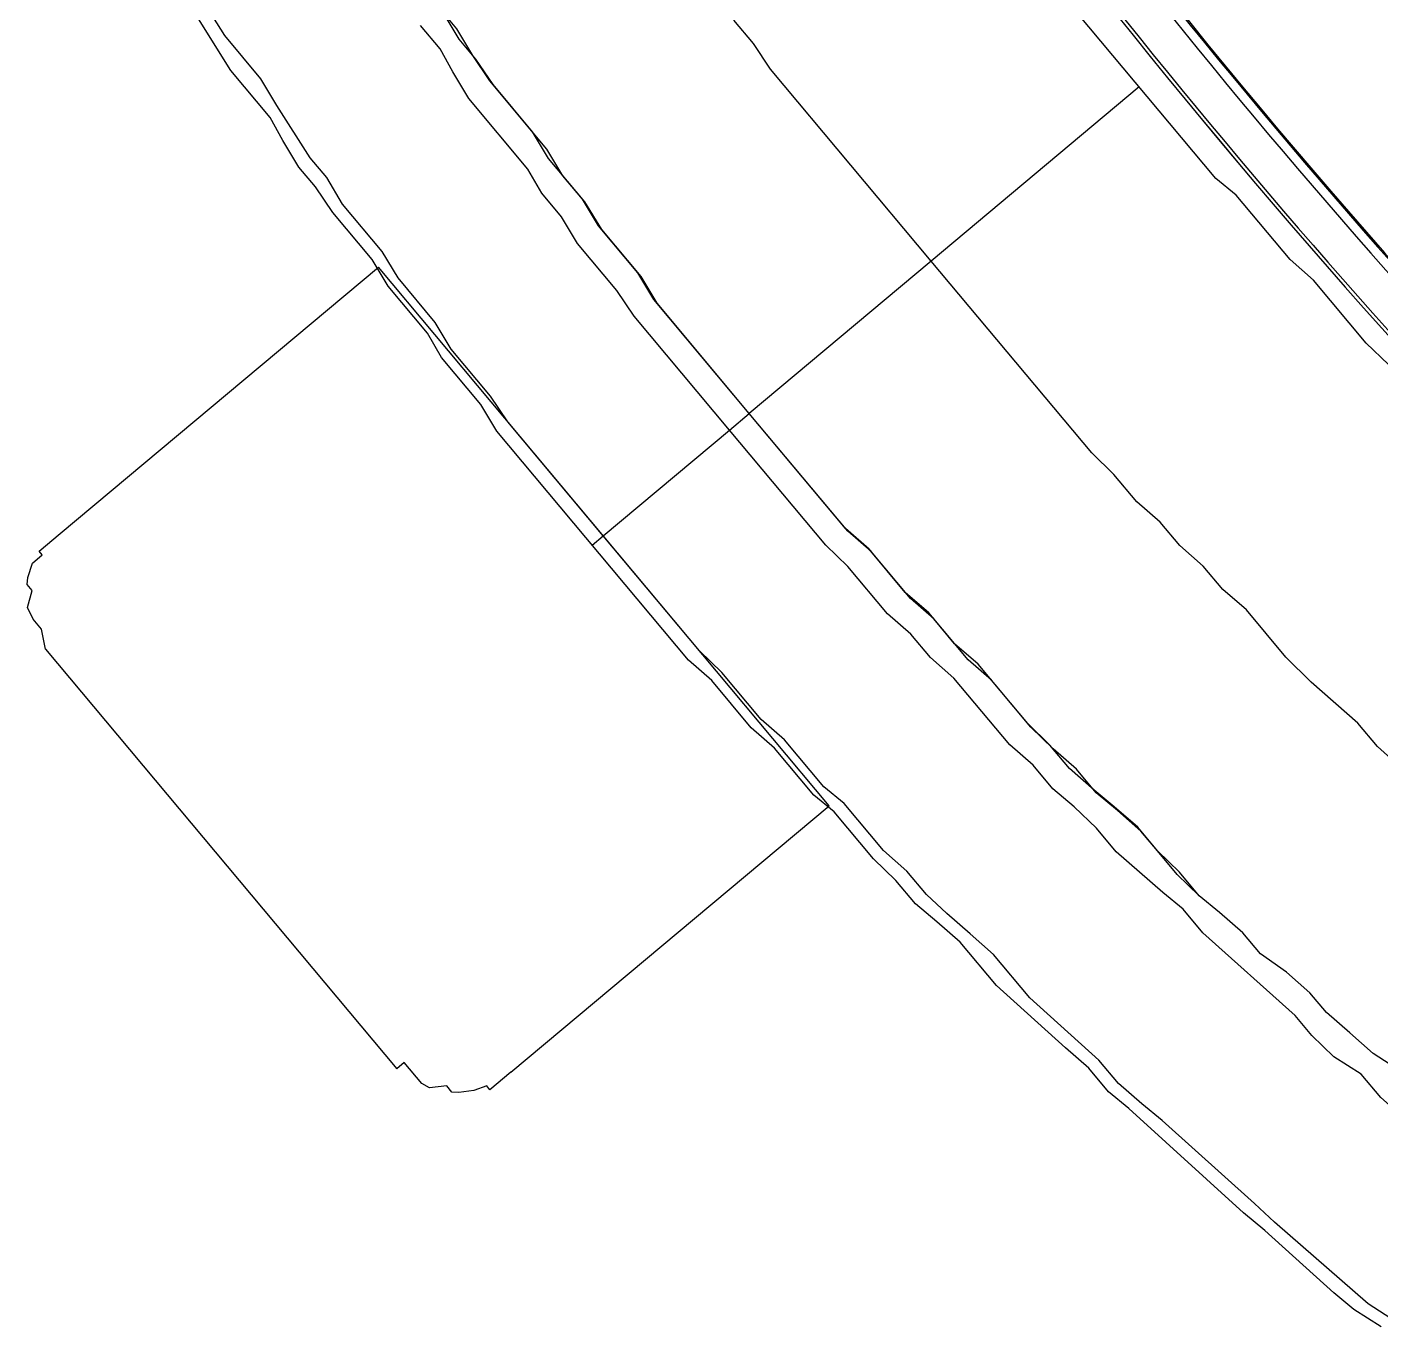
# Model space of a CAD drawing. Extents: x 741 to 1339, y 725 to 848.
# Drawn here: x 1101.527 to 1101.6295, y 786.2235 to 786.3219 of the extents above; entities that cross this region are included whole.
import ezdxf

# ---------------------------------------------------------------- set-up
doc = ezdxf.new("R2010")
doc.units = 0
doc.header["$MEASUREMENT"] = 0
doc.linetypes.add('CONTINU', pattern=[0])
for name, color, linetype in [('Lay Out', 31, 'CONTINUOUS'), ('PAREDES', 7, 'CONTINUOUS'), ('PENA-008', 8, 'CONTINUOUS')]:
    doc.layers.add(name, color=color, linetype=linetype)

# ---------------------------------------------------------------- blocks, each defined once
blk = doc.blocks.new('A$C12870BC7')
at = {"layer": 'Lay Out', "linetype": 'CONTINU', "ltscale": 0.6}
for p, q in [((0.5651794151049785, 0.09967122543959306), (0.563222679547664, 0.09930433752266765)), ((0.571538805666421, 0.09967122543959306), (0.5651794151049785, 0.09967122543959306)), ((0.5738624291407746, 0.1000381133567458), (0.571538805666421, 0.09967122543959306)), ((0.5800995237298707, 0.1000381133565185), (0.5738624291407746, 0.1000381133567458)), ((0.5824231472042243, 0.1002827053012112), (0.5800995237298707, 0.1000381133565185)), ((0.563222679547664, 0.09930433752266765), (0.5456120595313791, 0.09930433752266765)), ((0.5541727775948289, 0.09930433752266765), (0.5541727775948289, 0.07875861417052477)), ((0.6110404047304314, 0.08206060542330817), (0.6040695343073708, 0.08108223764476463)), ((0.6017459108330172, 0.08108223764476463), (0.5970986638843101, 0.08034846181068644)), ((0.6040695343073708, 0.08108223764476463), (0.6017459108330172, 0.08108223764476463)), ((0.5897609055442103, 0.08010386986599372), (0.5874372820698568, 0.07973698194906831)), ((0.5944081524929175, 0.08010386986599372), (0.5897609055442103, 0.08010386986599372)), ((0.5970986638843101, 0.08034846181068644), (0.5944081524929175, 0.08010386986599372)), ((0.5328932784084941, 0.0790032061152175), (0.5305696549341405, 0.0790032061152175)), ((0.5352169018828477, 0.07875861417052477), (0.5328932784084941, 0.0790032061152175)), ((0.5754522767810499, 0.07900320611499012), (0.5731286533066964, 0.07875861417029739)), ((0.5781427881724426, 0.07900320611499012), (0.5754522767810499, 0.07900320611499012)), ((0.5804664116467961, 0.0793700940321429), (0.5781427881724426, 0.07900320611499012)), ((0.5827900351211497, 0.0793700940321429), (0.5804664116467961, 0.0793700940321429)), ((0.5851136585955032, 0.07973698194906831), (0.5827900351211497, 0.0793700940321429)), ((0.5874372820698568, 0.07973698194906831), (0.5851136585955032, 0.07973698194906831)), ((0.5541727775948289, 0.07875861417052477), (0.5352169018828477, 0.07875861417052477)), ((0.5541727775948289, 0.07875861417052477), (0.5541727775947152, 0.06078110623731448)), ((0.5731286533066964, 0.07875861417029739), (0.5541727775948289, 0.07875861417052477)), ((0.621680154323542, 0.06591753707517967), (0.6193565308491884, 0.06555064915802689)), ((0.621680154323542, 0.06591753707517967), (0.6193565308491884, 0.06555064915802689)), ((0.6236368898809701, 0.0665290169367978), (0.621680154323542, 0.06591753707517967)), ((0.6236368898809701, 0.0665290169367978), (0.621680154323542, 0.06591753707517967)), ((0.6127525483431668, 0.06481687332417607), (0.6104289248688133, 0.06420539346255794)), ((0.6127525483431668, 0.06481687332417607), (0.6104289248688133, 0.06420539346255794)), ((0.6150761718175204, 0.06518376124110148), (0.6127525483431668, 0.06481687332417607)), ((0.6150761718175204, 0.06518376124110148), (0.6127525483431668, 0.06481687332417607)), ((0.6170329073748348, 0.06518376124110148), (0.6150761718175204, 0.06518376124110148)), ((0.6170329073748348, 0.06518376124110148), (0.6150761718175204, 0.06518376124110148)), ((0.6193565308491884, 0.06555064915802689), (0.6170329073748348, 0.06518376124110148)), ((0.6193565308491884, 0.06555064915802689), (0.6170329073748348, 0.06518376124110148)), ((0.6060262698646852, 0.06383850554540516), (0.6040695343073708, 0.06347161762847975)), ((0.6060262698646852, 0.06383850554540516), (0.6040695343073708, 0.06347161762847975)), ((0.6083498933390388, 0.06420539346255794), (0.6060262698646852, 0.06383850554540516)), ((0.6083498933390388, 0.06420539346255794), (0.6060262698646852, 0.06383850554540516)), ((0.6104289248688133, 0.06420539346255794), (0.6083498933390388, 0.06420539346255794)), ((0.6104289248688133, 0.06420539346255794), (0.6083498933390388, 0.06420539346255794)), ((0.6222916341852738, 0.06420539346233056), (0.6199680107109202, 0.06347161762847975)), ((0.6246152576596273, 0.06420539346233056), (0.6222916341852738, 0.06420539346233056)), ((0.6269388811339809, 0.06457228137948334), (0.6246152576596273, 0.06420539346233056)), ((0.518340057700641, 0.0621263619330108), (0.5113691872775803, 0.06322702568401439)), ((0.5947750404099565, 0.06286013776686161), (0.5928183048525284, 0.06249324984970883)), ((0.595141928326882, 0.06286013776686161), (0.5930628967972211, 0.06249324984970883)), ((0.5970986638843101, 0.06322702568378702), (0.5947750404099565, 0.06286013776686161)), ((0.5974655518012355, 0.06322702568378702), (0.595141928326882, 0.06286013776686161)), ((0.6017459108330172, 0.06322702568378702), (0.5970986638843101, 0.06322702568378702)), ((0.5994222873586637, 0.06322702568378702), (0.5974655518012355, 0.06322702568378702)), ((0.6017459108330172, 0.06347161762847975), (0.5994222873586637, 0.06322702568378702)), ((0.6040695343073708, 0.06347161762847975), (0.6017459108330172, 0.06347161762847975)), ((0.6040695343073708, 0.06347161762847975), (0.6017459108330172, 0.06322702568378702)), ((0.6156876516791385, 0.06322702568378702), (0.6063931577817243, 0.0618817699880907)), ((0.6176443872365667, 0.06322702568378702), (0.6156876516791385, 0.06322702568378702)), ((0.6199680107109202, 0.06347161762847975), (0.6176443872365667, 0.06322702568378702)), ((0.5176062818666765, 0.06249324984993621), (0.5156495463092483, 0.06249324984993621)), ((0.51992990534103, 0.0621263619330108), (0.5176062818666765, 0.06249324984993621)), ((0.5202967932579554, 0.0621263619330108), (0.518340057700641, 0.0621263619330108)), ((0.5222535288153836, 0.06188176998831807), (0.51992990534103, 0.0621263619330108)), ((0.522620416732309, 0.06188176998831807), (0.5202967932579554, 0.0621263619330108)), ((0.5289798072937515, 0.06188176998831807), (0.5222535288153836, 0.06188176998831807)), ((0.5272676636811298, 0.06188176998831807), (0.522620416732309, 0.06188176998831807)), ((0.5295912871554833, 0.06151488207139266), (0.5272676636811298, 0.06188176998831807)), ((0.531303430768105, 0.06151488207139266), (0.5289798072937515, 0.06188176998831807)), ((0.5798549317850643, 0.0618817699880907), (0.5775313083107108, 0.06151488207116529)), ((0.5814447794254534, 0.0618817699880907), (0.5791211559509861, 0.06151488207116529)), ((0.5860920263741605, 0.0618817699880907), (0.5798549317850643, 0.0618817699880907)), ((0.5857251384571214, 0.0618817699880907), (0.5814447794254534, 0.0618817699880907)), ((0.5880487619314749, 0.06212636193278342), (0.5857251384571214, 0.0618817699880907)), ((0.588415649848514, 0.06212636193278342), (0.5860920263741605, 0.0618817699880907)), ((0.5903723854058285, 0.06212636193278342), (0.5880487619314749, 0.06212636193278342)), ((0.5907392733228676, 0.06249324984970883), (0.588415649848514, 0.06212636193278342)), ((0.5928183048525284, 0.06249324984970883), (0.5903723854058285, 0.06212636193278342)), ((0.5930628967972211, 0.06249324984970883), (0.5907392733228676, 0.06249324984970883)), ((0.6040695343073708, 0.0618817699880907), (0.6021127987499426, 0.06151488207116529)), ((0.6063931577817243, 0.0618817699880907), (0.6040695343073708, 0.0618817699880907)), ((0.5179731697836019, 0.06053651429262175), (0.5156495463092483, 0.06053651429262175)), ((0.51992990534103, 0.06016962637569634), (0.5179731697836019, 0.06053651429262175)), ((0.5338716461871513, 0.06151488207139266), (0.5295912871554833, 0.06151488207139266)), ((0.5336270542424586, 0.06151488207139266), (0.531303430768105, 0.06151488207139266)), ((0.5359506777168122, 0.06114799415423988), (0.5336270542424586, 0.06151488207139266)), ((0.5363175656338512, 0.06114799415423988), (0.5338716461871513, 0.06151488207139266)), ((0.5405979246655193, 0.06114799415423988), (0.5359506777168122, 0.06114799415423988)), ((0.5409648125825584, 0.06114799415423988), (0.5363175656338512, 0.06114799415423988)), ((0.5429215481398728, 0.06078110623731448), (0.5405979246655193, 0.06114799415423988)), ((0.5432884360569119, 0.06078110623731448), (0.5409648125825584, 0.06114799415423988)), ((0.5541727775947152, 0.06078110623731448), (0.5429215481398728, 0.06078110623731448)), ((0.5541727775947152, 0.06078110623731448), (0.5432884360569119, 0.06078110623731448)), ((0.5541727775947152, 0.05882437067977264), (0.5541727775947152, 0.06078110623731448)), ((0.5657908949665966, 0.0607811062370871), (0.5541727775947152, 0.06078110623731448)), ((0.5655463030219039, 0.0607811062370871), (0.5541727775947152, 0.06078110623731448)), ((0.5678699264962574, 0.06114799415423988), (0.5655463030219039, 0.0607811062370871)), ((0.5681145184409502, 0.06114799415423988), (0.5657908949665966, 0.0607811062370871)), ((0.5721502855279255, 0.06114799415423988), (0.5678699264962574, 0.06114799415423988)), ((0.5727617653896573, 0.06114799415423988), (0.5681145184409502, 0.06114799415423988)), ((0.574473909002279, 0.06151488207116529), (0.5721502855279255, 0.06114799415423988)), ((0.5750853888640108, 0.06151488207116529), (0.5727617653896573, 0.06114799415423988)), ((0.5791211559509861, 0.06151488207116529), (0.574473909002279, 0.06151488207116529)), ((0.5775313083107108, 0.06151488207116529), (0.5750853888640108, 0.06151488207116529)), ((0.5928183048525284, 0.06053651429239437), (0.5907392733228676, 0.06016962637546897)), ((0.595141928326882, 0.0607811062370871), (0.5928183048525284, 0.06053651429239437)), ((0.5974655518012355, 0.0607811062370871), (0.595141928326882, 0.0607811062370871)), ((0.6021127987499426, 0.06151488207116529), (0.5974655518012355, 0.0607811062370871)), ((0.5222535288153836, 0.05980273845854356), (0.51992990534103, 0.06016962637569634)), ((0.5292243992384442, 0.05980273845854356), (0.5222535288153836, 0.05980273845854356)), ((0.531303430768105, 0.05943585054161815), (0.5292243992384442, 0.05980273845854356)), ((0.5794880438680252, 0.05980273845854356), (0.5771644203936717, 0.05943585054139078)), ((0.5860920263741605, 0.05980273845854356), (0.5794880438680252, 0.05980273845854356)), ((0.588415649848514, 0.06016962637546897), (0.5860920263741605, 0.05980273845854356)), ((0.5907392733228676, 0.06016962637546897), (0.588415649848514, 0.06016962637546897)), ((0.5336270542424586, 0.05943585054161815), (0.531303430768105, 0.05943585054161815)), ((0.5359506777168122, 0.05906896262469274), (0.5336270542424586, 0.05943585054161815)), ((0.5405979246655193, 0.05906896262446537), (0.5359506777168122, 0.05906896262469274)), ((0.5429215481398728, 0.05882437068000002), (0.5405979246655193, 0.05906896262446537)), ((0.5541727775947152, 0.05882437067977264), (0.5429215481398728, 0.05882437068000002)), ((0.5541727775947152, 0.0463501815018077), (0.5541727775947152, 0.05882437067977264)), ((0.5655463030219039, 0.05882437067977264), (0.5541727775947152, 0.05882437067977264)), ((0.5678699264962574, 0.05906896262446537), (0.5655463030219039, 0.05882437067977264)), ((0.5725171734449646, 0.05906896262446537), (0.5678699264962574, 0.05906896262446537)), ((0.5748407969193181, 0.05943585054139078), (0.5725171734449646, 0.05906896262446537)), ((0.5771644203936717, 0.05943585054139078), (0.5748407969193181, 0.05943585054139078)), ((0.6359887830867024, 0.05344334789698735), (0.6266942891892882, 0.05197579622883097)), ((0.6379455186440168, 0.05405482775860548), (0.6359887830867024, 0.05344334789698735)), ((0.6356218951696633, 0.05234268414598375), (0.6336651596123488, 0.05197579622883097)), ((0.6379455186440168, 0.05307645997983457), (0.6356218951696633, 0.05234268414598375)), ((0.6246152576595136, 0.05173120428436562), (0.6153207637620994, 0.05038594858866929)), ((0.6266942891892882, 0.05197579622883097), (0.6246152576595136, 0.05173120428436562)), ((0.6336651596123488, 0.05197579622883097), (0.6266942891892882, 0.05099742845028743)), ((0.6246152576595136, 0.05063054053313465), (0.6129971402877459, 0.04904069289297297)), ((0.6153207637620994, 0.05038594858866929), (0.613364028204785, 0.05001906067151651)), ((0.6266942891892882, 0.05099742845028743), (0.6246152576595136, 0.05063054053313465)), ((0.5067219403287595, 0.04867380497627494), (0.4997510699056988, 0.04965217275481848)), ((0.6087167812560779, 0.04965217275459111), (0.6017459108329035, 0.04867380497604756)), ((0.6110404047304314, 0.04965217275459111), (0.6087167812560779, 0.04965217275459111)), ((0.613364028204785, 0.05001906067151651), (0.6110404047304314, 0.04965217275459111)), ((0.509045563803113, 0.04732854928057861), (0.5020746933800524, 0.04830691705912216)), ((0.5110022993605412, 0.04867380497627494), (0.5067219403287595, 0.04867380497627494)), ((0.5133259228348948, 0.04830691705912216), (0.5110022993605412, 0.04867380497627494)), ((0.5179731697836019, 0.04769543719750402), (0.5133259228348948, 0.04830691705912216)), ((0.595141928326882, 0.04830691705889478), (0.5928183048525284, 0.04794002914196938)), ((0.5974655518012355, 0.04867380497604756), (0.595141928326882, 0.04830691705889478)), ((0.6017459108329035, 0.04867380497604756), (0.5974655518012355, 0.04867380497604756)), ((0.6063931577816106, 0.04830691705889478), (0.59942228735855, 0.04732854928035124)), ((0.6087167812560779, 0.04867380497582019), (0.6063931577816106, 0.04830691705889478)), ((0.6110404047304314, 0.04867380497582019), (0.6087167812560779, 0.04867380497582019)), ((0.6129971402877459, 0.04904069289297297), (0.6110404047304314, 0.04867380497582019)), ((0.5136928107518202, 0.04732854928057861), (0.509045563803113, 0.04732854928057861)), ((0.5156495463092483, 0.04696166136342583), (0.5136928107518202, 0.04732854928057861)), ((0.5199299053409163, 0.04769543719750402), (0.5179731697836019, 0.04769543719750402)), ((0.5222535288152699, 0.04732854928057861), (0.5199299053409163, 0.04769543719750402)), ((0.526900775763977, 0.04732854928057861), (0.5222535288152699, 0.04732854928057861)), ((0.5292243992384442, 0.04696166136342583), (0.526900775763977, 0.04732854928057861)), ((0.5814447794253397, 0.04732854928035124), (0.5794880438680252, 0.04696166136342583)), ((0.5860920263740468, 0.04732854928035124), (0.5814447794253397, 0.04732854928035124)), ((0.5884156498484003, 0.04769543719727665), (0.5860920263740468, 0.04732854928035124)), ((0.5907392733227539, 0.04769543719727665), (0.5884156498484003, 0.04769543719727665)), ((0.5928183048525284, 0.04794002914196938), (0.5907392733227539, 0.04769543719727665)), ((0.595141928326882, 0.04732854928035124), (0.5928183048525284, 0.04696166136319846)), ((0.59942228735855, 0.04732854928035124), (0.595141928326882, 0.04732854928035124)), ((0.5179731697836019, 0.04659477344650043), (0.5156495463092483, 0.04696166136342583)), ((0.5199299053409163, 0.04659477344650043), (0.5179731697836019, 0.04659477344650043)), ((0.5222535288152699, 0.0463501815018077), (0.5199299053409163, 0.04659477344650043)), ((0.526900775763977, 0.0463501815018077), (0.5222535288152699, 0.0463501815018077)), ((0.5292243992384442, 0.04598329358488229), (0.526900775763977, 0.0463501815018077)), ((0.5276345515979415, 0.01492011661186154), (0.5276345515980552, 0.0463501815018077)), ((0.5808332995637215, 0.04635018150158032), (0.5276345515980552, 0.0463501815018077)), ((0.5336270542424586, 0.04696166136342583), (0.5292243992384442, 0.04696166136342583)), ((0.5359506777168122, 0.04659477344650043), (0.5336270542424586, 0.04696166136342583)), ((0.5405979246655193, 0.04659477344650043), (0.5359506777168122, 0.04659477344650043)), ((0.5429215481398728, 0.0463501815018077), (0.5405979246655193, 0.04659477344650043)), ((0.5541727775947152, 0.0463501815018077), (0.5429215481398728, 0.0463501815018077)), ((0.5541727775947152, 0.0452495177508041), (0.5541727775947152, 0.0463501815018077)), ((0.5655463030217902, 0.04635018150158032), (0.5541727775947152, 0.0463501815018077)), ((0.5678699264961438, 0.04659477344627305), (0.5655463030217902, 0.04635018150158032)), ((0.5725171734449646, 0.04659477344627305), (0.5678699264961438, 0.04659477344627305)), ((0.5748407969193181, 0.04696166136342583), (0.5725171734449646, 0.04659477344627305)), ((0.5794880438680252, 0.04696166136342583), (0.5748407969193181, 0.04696166136342583)), ((0.5814447794253397, 0.04635018150158032), (0.5794880438680252, 0.04598329358465492)), ((0.5808332995636079, 0.01492011661163417), (0.5808332995637215, 0.04635018150158032)), ((0.5860920263740468, 0.04635018150158032), (0.5814447794253397, 0.04635018150158032)), ((0.5884156498484003, 0.04659477344627305), (0.5860920263740468, 0.04635018150158032)), ((0.5907392733227539, 0.04659477344627305), (0.5884156498484003, 0.04659477344627305)), ((0.5928183048525284, 0.04696166136319846), (0.5907392733227539, 0.04659477344627305)), ((0.5338716461871513, 0.04598329358488229), (0.5292243992384442, 0.04598329358488229)), ((0.5359506777168122, 0.04561640566772951), (0.5338716461871513, 0.04598329358488229)), ((0.5405979246655193, 0.04561640566772951), (0.5359506777168122, 0.04561640566772951)), ((0.5429215481398728, 0.0452495177508041), (0.5405979246655193, 0.04561640566772951)), ((0.5655463030217902, 0.04524951775057673), (0.5429215481398728, 0.0452495177508041)), ((0.5678699264961438, 0.04561640566772951), (0.5655463030217902, 0.04524951775057673)), ((0.5725171734449646, 0.04561640566772951), (0.5678699264961438, 0.04561640566772951)), ((0.5748407969193181, 0.04598329358465492), (0.5725171734449646, 0.04561640566772951)), ((0.5794880438680252, 0.04598329358465492), (0.5748407969193181, 0.04598329358465492)), ((0.5276345515979415, 0.01284108508208703), (0.5276345515979415, 0.01492011661186154)), ((0.5808332995636079, 0.01492011661163417), (0.5808332995636079, 0.01284108508185966)), ((0.5280014395149806, 0.01284108508208703), (0.5276345515979415, 0.01284108508208703)), ((0.5280014395149806, 0.01186271730331612), (0.5280014395149806, 0.01284108508208703)), ((0.5804664116465688, 0.01284108508185966), (0.5800995237295297, 0.01186271730331612)), ((0.5808332995636079, 0.01284108508185966), (0.5804664116465688, 0.01284108508185966)), ((0.5286129193765987, 0.01088434952477257), (0.5280014395149806, 0.01186271730331612)), ((0.5800995237295297, 0.01186271730331612), (0.5794880438679115, 0.0108843495245452)), ((0.5289798072936378, 0.01051746160761979), (0.5286129193765987, 0.01088434952477257)), ((0.5295912871552559, 0.01051746160761979), (0.5289798072936378, 0.01051746160761979)), ((0.5303250629893341, 0.0094167978566162), (0.5295912871552559, 0.01051746160761979)), ((0.5785096760892543, 0.01051746160761979), (0.5777759002551761, 0.0094167978566162)), ((0.5791211559508724, 0.01051746160761979), (0.5785096760892543, 0.01051746160761979)), ((0.5794880438679115, 0.0108843495245452), (0.5791211559508724, 0.01051746160761979)), ((0.5313034307679914, 0.00917220591192347), (0.5303250629893341, 0.0094167978566162)), ((0.5777759002551761, 0.0094167978566162), (0.577164420393558, 0.00917220591192347)), ((0.5322817985466486, 0.00917220591192347), (0.5313034307679914, 0.00917220591192347)), ((0.5336270542423449, 0.008438430078072656), (0.5322817985466486, 0.00917220591192347)), ((0.5336270542423449, 0.008438430078072656), (0.5750853888638972, 0.008438430077845283)), ((0.577164420393558, 0.00917220591192347), (0.5750853888638972, 0.00917220591192347)), ((0.5750853888638972, 0.00917220591192347), (0.5750853888638972, 0.008438430077845283))]:
    blk.add_line(p, q, dxfattribs=at)
for centre, radius, start, end in [((0.561730246207901, 0.6369563027526652), 0.5316428760644525, 255.2161121400638, 283.7934003601472), ((0.5617272164363953, 0.6358191457066056), 0.5344617364983012, 255.1976837741548, 283.8118927566725), ((0.5617272455230591, 0.6358147207336202), 0.5344556330871637, 255.1997057798953, 283.8098733833627), ((0.5617261125773325, 0.635549893724388), 0.5310364411338316, 258.0605700830926, 281.5318126956507), ((0.5617261933998066, 0.6355603000404386), 0.5303473049822979, 258.0604408022761, 281.5320405854627), ((0.561726645672195, 0.6356257286077067), 0.5340082530507858, 258.0139544497077, 281.5801252591052)]:
    blk.add_arc(centre, radius, start, end, dxfattribs=at)
blk.add_ellipse((0.5615186335529074, 0.6423553192107789), major_axis=(0.0007378391683313907, -0.5120572738606269), ratio=0.9547764466888256, start_param=-0.2583511511482546, end_param=0.2384068330126776, dxfattribs=at)
blk = doc.blocks.new('Layout')
at = {"layer": 'PENA-008', "color": 7, "ltscale": 0.2, "rotation": 309.9340696695724}
blk.add_blockref('A$C12870BC7', (1155.442080052279, 501.922035493262), dxfattribs=at)

msp = doc.modelspace()

# ---------------------------------------------------------------- block references
at = {"layer": 'PAREDES', "color": 7, "lineweight": 0}
msp.add_blockref('Layout', (-54.26272107964405, 284.7565376754262), dxfattribs=at)

doc.saveas('drawing.dxf')
